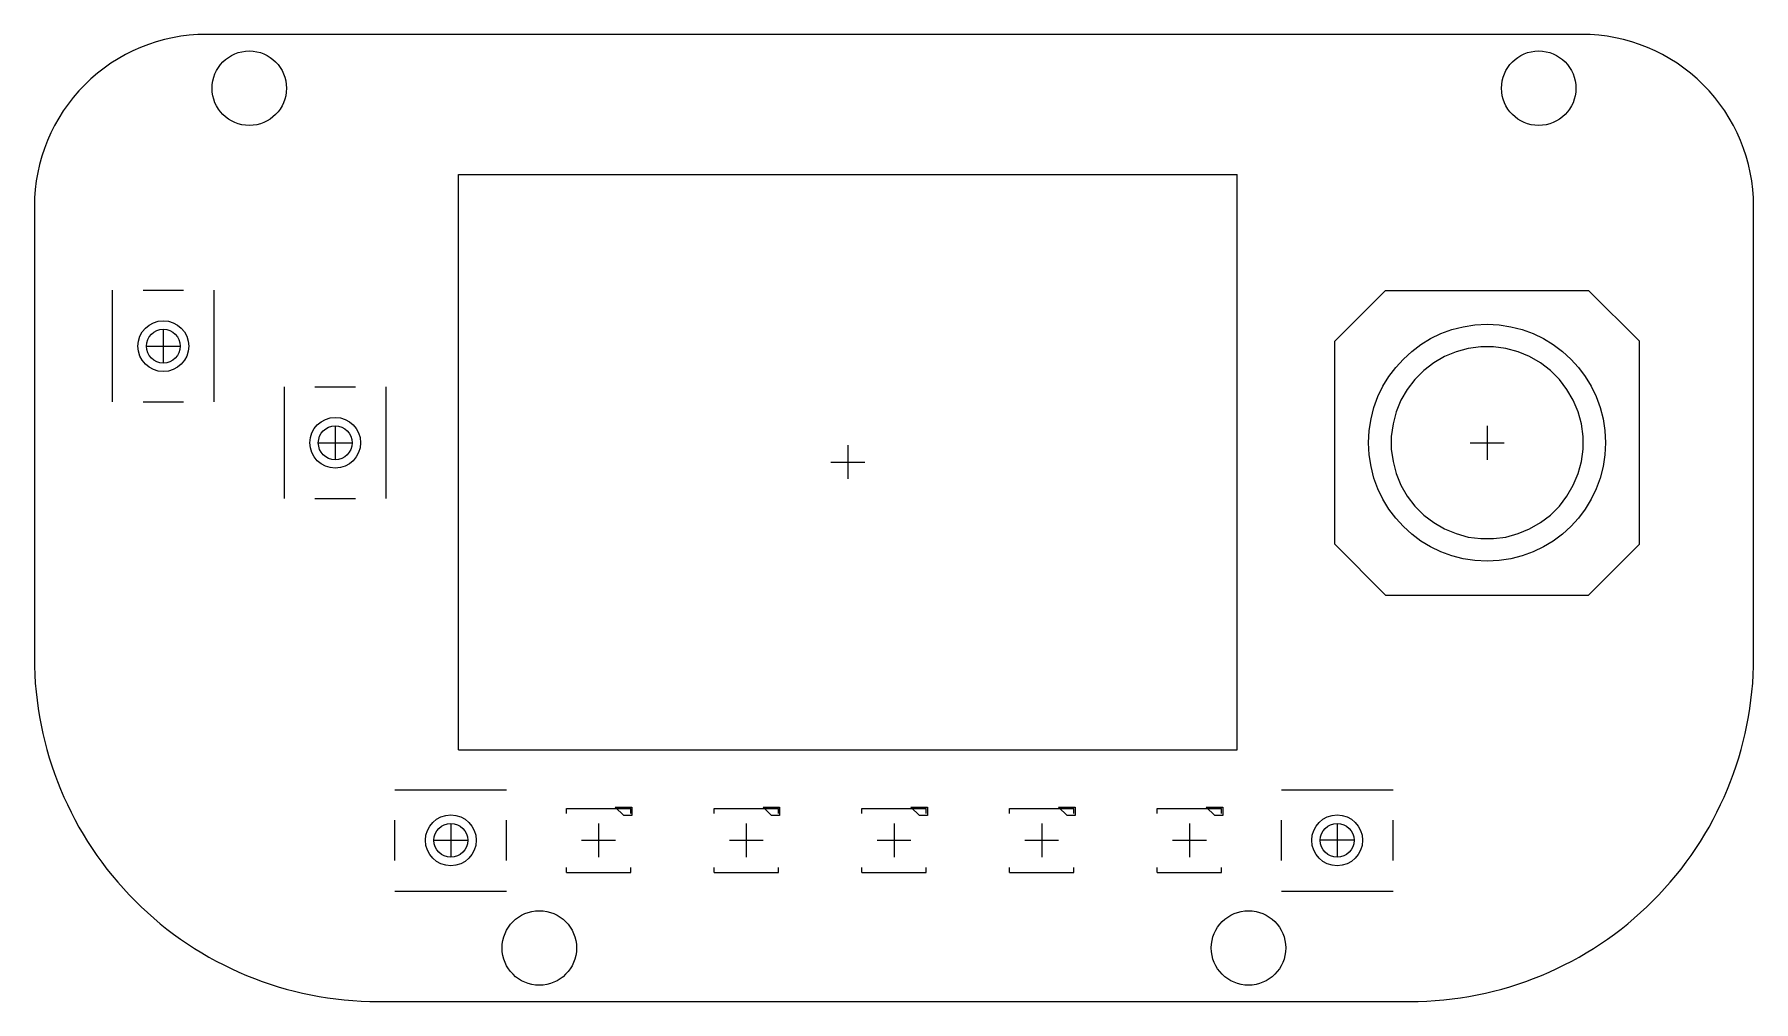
# Model space of a CAD drawing. Header units: inches. Extents: x 0 to 102, y 0 to 57.
import ezdxf

# ---------------------------------------------------------------- set-up
doc = ezdxf.new("R2010")
doc.units = ezdxf.units.IN
for name, color, linetype in [('Bottom_Place', 10, 'Continuous'), ('Dimension', 6, 'Continuous'), ('Mounting_Holes', 7, 'Continuous'), ('Origins', 80, 'Continuous')]:
    doc.layers.add(name, color=color, linetype=linetype)

msp = doc.modelspace()

# ---------------------------------------------------------------- linework, layer by layer
at = {"layer": 'Bottom_Place'}
for p, q in [((25.07, 14.88), (25.07, 48.88)), ((25.07, 48.88), (71.07, 48.88)), ((71.07, 14.88), (71.07, 48.88)), ((4.62, 35.44), (4.62, 42.03)), ((6.42, 42.03), (8.82, 42.03)), ((10.62, 35.44), (10.62, 42.03)), ((76.85, 39.02), (79.85, 42.02)), ((79.85, 42.02), (91.85, 42.02)), ((91.85, 42.02), (94.85, 39.02)), ((76.85, 27.02), (76.85, 39.02)), ((85.48, 38.68), (84.74, 38.59)), ((85.85, 38.68), (85.48, 38.68)), ((86.22, 38.68), (85.85, 38.68)), ((86.96, 38.59), (86.22, 38.68)), ((94.85, 27.02), (94.85, 39.02)), ((82.7, 37.74), (82.11, 37.29)), ((83.34, 38.11), (82.7, 37.74)), ((84.03, 38.39), (83.34, 38.11)), ((84.74, 38.59), (84.03, 38.39)), ((87.68, 38.39), (86.96, 38.59)), ((88.36, 38.11), (87.68, 38.39)), ((89.01, 37.74), (88.36, 38.11)), ((89.59, 37.29), (89.01, 37.74)), ((81.58, 36.76), (81.13, 36.17)), ((82.11, 37.29), (81.58, 36.76)), ((90.12, 36.76), (89.59, 37.29)), ((90.57, 36.17), (90.12, 36.76)), ((14.78, 29.72), (14.78, 36.32)), ((16.58, 36.32), (18.98, 36.32)), ((20.78, 29.72), (20.78, 36.32)), ((81.13, 36.17), (80.76, 35.53)), ((90.94, 35.53), (90.57, 36.17)), ((6.42, 35.44), (8.82, 35.44)), ((80.48, 34.84), (80.29, 34.13)), ((80.76, 35.53), (80.48, 34.84)), ((91.23, 34.84), (90.94, 35.53)), ((91.42, 34.13), (91.23, 34.84)), ((80.29, 34.13), (80.19, 33.39)), ((91.52, 33.39), (91.42, 34.13)), ((80.19, 33.39), (80.19, 33.02)), ((80.19, 33.02), (80.19, 32.65)), ((80.19, 32.65), (80.29, 31.91)), ((91.42, 31.91), (91.52, 32.65)), ((91.52, 33.02), (91.52, 33.39)), ((91.52, 33.02), (91.52, 33.02)), ((91.52, 32.65), (91.52, 33.02)), ((80.29, 31.91), (80.48, 31.2)), ((91.23, 31.2), (91.42, 31.91)), ((80.48, 31.2), (80.76, 30.51)), ((80.76, 30.51), (81.13, 29.87)), ((90.57, 29.87), (90.94, 30.51)), ((90.94, 30.51), (91.23, 31.2)), ((16.58, 29.72), (18.98, 29.72)), ((81.13, 29.87), (81.58, 29.28)), ((90.12, 29.28), (90.57, 29.87)), ((81.58, 29.28), (82.11, 28.75)), ((82.11, 28.75), (82.7, 28.3)), ((89.01, 28.3), (89.59, 28.75)), ((89.59, 28.75), (90.12, 29.28)), ((82.7, 28.3), (83.34, 27.93)), ((83.34, 27.93), (84.03, 27.65)), ((84.03, 27.65), (84.74, 27.45)), ((84.74, 27.45), (85.48, 27.36)), ((86.22, 27.36), (86.96, 27.45)), ((86.96, 27.45), (87.68, 27.65)), ((87.68, 27.65), (88.36, 27.93)), ((88.36, 27.93), (89.01, 28.3)), ((76.85, 27.02), (79.85, 24.02)), ((85.48, 27.36), (85.85, 27.36)), ((85.85, 27.36), (86.22, 27.36)), ((91.85, 24.02), (94.85, 27.02)), ((79.85, 24.02), (91.85, 24.02)), ((25.07, 14.88), (71.07, 14.88)), ((21.31, 12.52), (27.91, 12.52)), ((73.69, 12.52), (80.29, 12.52)), ((31.44, 11.12), (31.44, 11.42)), ((31.44, 11.42), (35.24, 11.42)), ((34.33, 11.49), (35.31, 11.49)), ((34.84, 10.99), (34.33, 11.49)), ((35.24, 11.12), (35.24, 11.42)), ((35.31, 11.49), (35.31, 10.99)), ((40.17, 11.12), (40.17, 11.42)), ((40.17, 11.42), (43.97, 11.42)), ((43.06, 11.49), (44.04, 11.49)), ((43.57, 10.99), (43.06, 11.49)), ((43.97, 11.12), (43.97, 11.42)), ((44.04, 11.49), (44.04, 10.99)), ((48.9, 11.12), (48.9, 11.42)), ((48.9, 11.42), (52.7, 11.42)), ((51.79, 11.49), (52.77, 11.49)), ((52.3, 10.99), (51.79, 11.49)), ((52.7, 11.12), (52.7, 11.42)), ((52.77, 11.49), (52.77, 10.99)), ((57.63, 11.12), (57.63, 11.42)), ((57.63, 11.42), (61.43, 11.42)), ((60.52, 11.49), (61.5, 11.49)), ((61.03, 10.99), (60.52, 11.49)), ((61.43, 11.12), (61.43, 11.42)), ((61.5, 11.49), (61.5, 10.99)), ((66.36, 11.12), (66.36, 11.42)), ((66.36, 11.42), (70.16, 11.42)), ((69.25, 11.49), (70.23, 11.49)), ((69.76, 10.99), (69.25, 11.49)), ((70.16, 11.12), (70.16, 11.42)), ((70.23, 11.49), (70.23, 10.99)), ((21.31, 8.33), (21.31, 10.72)), ((27.91, 8.33), (27.91, 10.72)), ((35.31, 10.99), (34.84, 10.99)), ((44.04, 10.99), (43.57, 10.99)), ((52.77, 10.99), (52.3, 10.99)), ((61.5, 10.99), (61.03, 10.99)), ((70.23, 10.99), (69.76, 10.99)), ((73.69, 8.33), (73.69, 10.72)), ((80.29, 8.33), (80.29, 10.72)), ((31.44, 7.63), (31.44, 7.93)), ((31.44, 7.63), (35.24, 7.63)), ((35.24, 7.63), (35.24, 7.93)), ((40.17, 7.63), (40.17, 7.93)), ((40.17, 7.63), (43.97, 7.63)), ((43.97, 7.63), (43.97, 7.93)), ((48.9, 7.63), (48.9, 7.93)), ((48.9, 7.63), (52.7, 7.63)), ((52.7, 7.63), (52.7, 7.93)), ((57.63, 7.63), (57.63, 7.93)), ((57.63, 7.63), (61.43, 7.63)), ((61.43, 7.63), (61.43, 7.93)), ((66.36, 7.63), (66.36, 7.93)), ((66.36, 7.63), (70.16, 7.63)), ((70.16, 7.63), (70.16, 7.93)), ((21.31, 6.53), (27.91, 6.53)), ((73.69, 6.53), (80.29, 6.53))]:
    msp.add_line(p, q, dxfattribs=at)
for centre, radius in [((7.62, 38.73), 1.5), ((7.62, 38.73), 1), ((85.85, 33.02), 7), ((17.78, 33.02), 1.5), ((17.78, 33.02), 1), ((24.61, 9.53), 1.5), ((24.61, 9.53), 1), ((76.99, 9.53), 1.5), ((76.99, 9.53), 1)]:
    msp.add_circle(centre, radius, dxfattribs=at)
at = {"layer": 'Dimension'}
msp.add_lwpolyline([(66.48, 57.15), (10.16, 57.15, 0.414214), (0, 46.99), (0, 20.32, 0.414214), (20.32, 0), (81.28, 0, 0.414214), (101.6, 20.32), (101.6, 46.99, 0.414214), (91.44, 57.15)], format="xyb", close=True, dxfattribs=at)
at = {"layer": 'Mounting_Holes'}
for centre in [(12.7, 53.97), (88.9, 53.97), (29.84, 3.17), (71.75, 3.17)]:
    msp.add_circle(centre, 2.2, dxfattribs=at)
at = {"layer": 'Origins'}
for p, q in [((7.62, 39.73), (7.62, 37.74)), ((6.62, 38.73), (8.62, 38.73)), ((17.78, 34.02), (17.78, 32.02)), ((85.85, 34.02), (85.85, 32.02)), ((16.78, 33.02), (18.78, 33.02)), ((48.07, 32.88), (48.07, 30.88)), ((84.85, 33.02), (86.85, 33.02)), ((47.07, 31.88), (49.07, 31.88)), ((24.61, 10.52), (24.61, 8.53)), ((33.34, 10.52), (33.34, 8.53)), ((42.07, 10.52), (42.07, 8.53)), ((50.8, 10.52), (50.8, 8.53)), ((59.53, 10.52), (59.53, 8.53)), ((68.26, 10.52), (68.26, 8.53)), ((76.99, 10.52), (76.99, 8.53)), ((23.61, 9.53), (25.61, 9.53)), ((32.34, 9.53), (34.34, 9.53)), ((41.07, 9.53), (43.07, 9.53)), ((49.8, 9.53), (51.8, 9.53)), ((58.53, 9.53), (60.53, 9.53)), ((67.26, 9.53), (69.26, 9.53)), ((77.99, 9.53), (75.99, 9.53))]:
    msp.add_line(p, q, dxfattribs=at)

doc.saveas('drawing.dxf')
